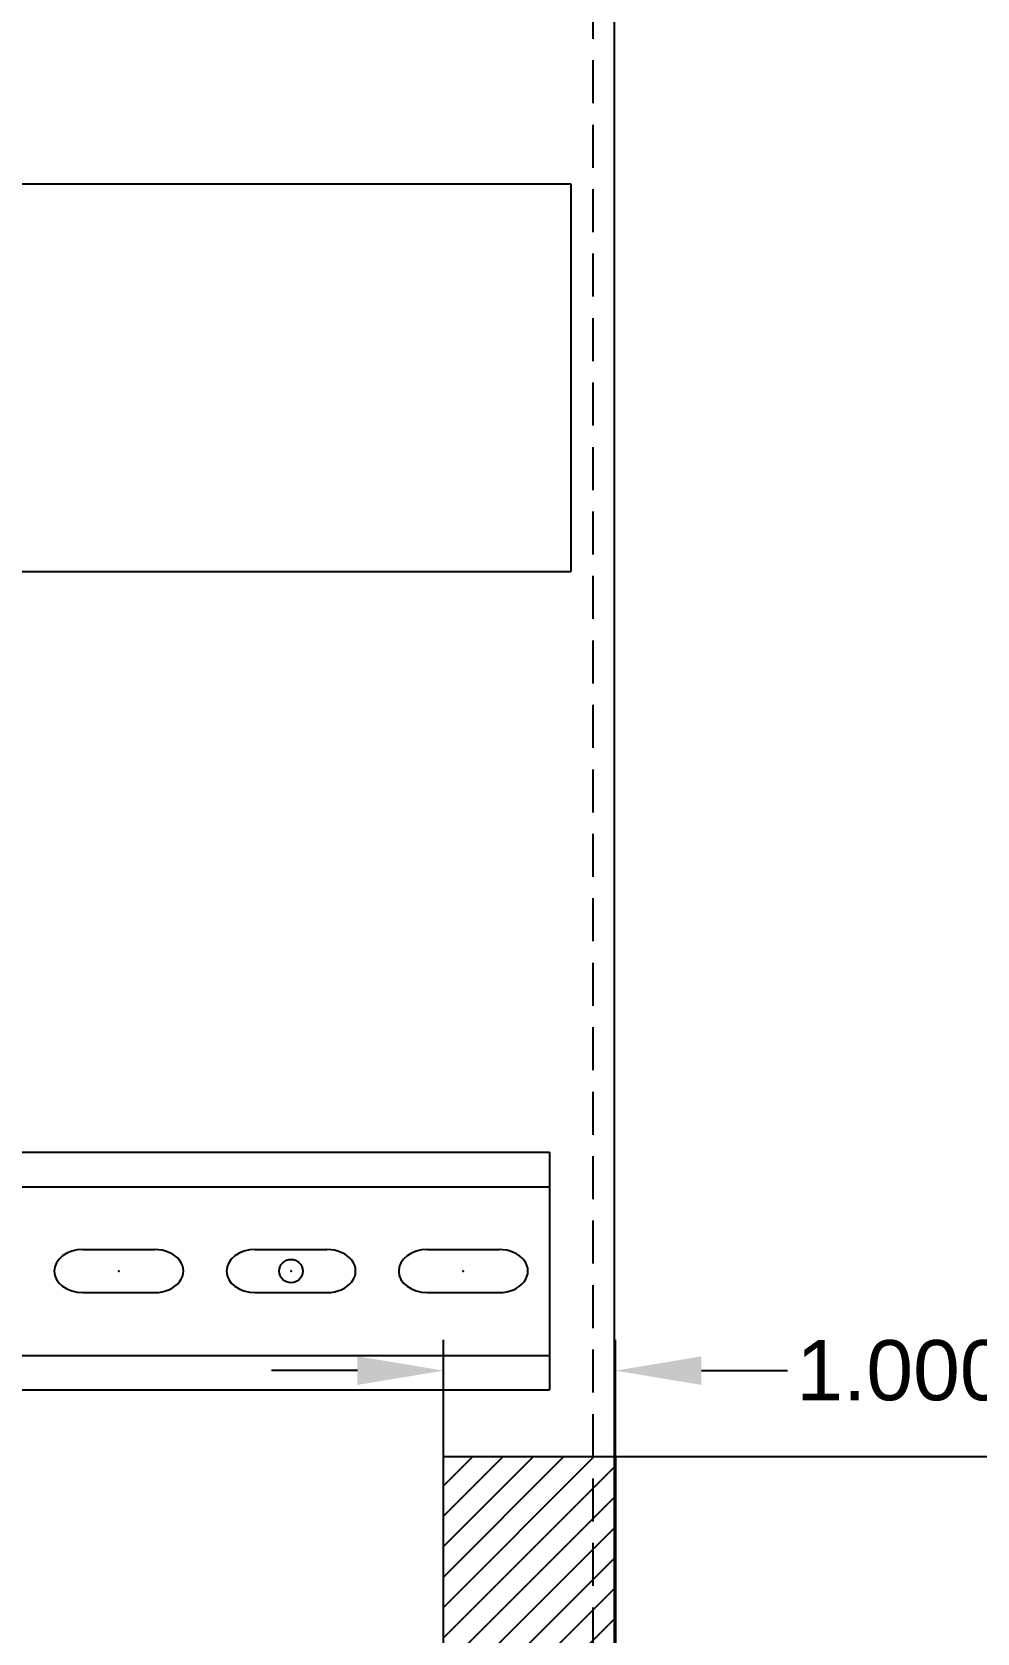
# Model space of a CAD drawing. Header units: inches. Extents: x 0.1 to 89.7, y 0.1 to 57.6.
# Drawn here: x 36.8 to 42.29, y 16.41 to 25.72 of the extents above; entities that cross this region are included whole.
import ezdxf
from ezdxf.enums import TextEntityAlignment as Align

# ---------------------------------------------------------------- set-up
doc = ezdxf.new("R2010")
doc.units = ezdxf.units.IN
doc.header["$MEASUREMENT"] = 0
doc.linetypes.add('HIDDEN', pattern=[0.375, 0.25, -0.125])
doc.linetypes.add('HIDDEN2', pattern=[0.1875, 0.125, -0.0625])
doc.layers.add('DEFAULT_2', color=8, linetype='HIDDEN')
doc.layers.add('PSYMS', color=7, linetype='Continuous')
doc.styles.get("Standard").update_dxf_attribs({"font": 'arial.ttf'})
doc.dimstyles.get("Standard").update_dxf_attribs({"dimtxt": 0.18, "dimasz": 0.18, "dimexe": 0.18, "dimexo": 0.0625, "dimgap": 0.09, "dimtad": 0, "dimtih": 1, "dimtoh": 1, "dimdec": 4, "dimzin": 0, "dimdsep": 46, "dimtxsty": 'Standard', "dimcen": 0.09, "dimadec": 0, "dimazin": 0, "dimtfac": 1, "dimtdec": 4, "dimtofl": 0, "dimtmove": 0, "dimatfit": 3, "dimfxl": 1, "dimtolj": 1, "dimtzin": 0, "dimarcsym": 0})

# ---------------------------------------------------------------- blocks, each defined once
blk = doc.blocks.new('HDIN10C69')
for p, q in [((0, 1.125), (30.25, 1.125)), ((30.25, 1.125), (30.25, -1.125)), ((0, -1.125), (30.25, -1.125))]:
    blk.add_line(p, q)
blk = doc.blocks.new('HDIN10D9A')
for p, q in [((0, 0.69), (30, 0.69)), ((30, 0.69), (30, -0.69)), ((0, 0.49), (30, 0.49)), ((27.2918, 0.125), (27.7082, 0.125)), ((28.2918, 0.125), (28.7082, 0.125)), ((29.2918, 0.125), (29.7082, 0.125)), ((27.2918, -0.125), (27.7082, -0.125)), ((28.2918, -0.125), (28.7082, -0.125)), ((29.2918, -0.125), (29.7082, -0.125)), ((0, -0.49), (30, -0.49)), ((0, -0.69), (30, -0.69))]:
    blk.add_line(p, q)
blk.add_circle((28.5, 0), 0.068)
for centre, start_param, end_param in [((27.2918, 0), -1.570796, 1.570794), ((27.7082, 0), 1.570794, 4.712394), ((28.2918, 0), -1.570796, 1.570794), ((28.7082, 0), 1.570794, 4.712394), ((29.2918, 0), -1.570796, 1.570794), ((29.7082, 0), 1.570794, 4.712394)]:
    blk.add_ellipse(centre, major_axis=(-0.1668, 0), ratio=0.749429, start_param=start_param, end_param=end_param)
for p in [(27.5, 0), (28.5, 0), (29.5, 0)]:
    blk.add_point(p)
at = {"flags": 11}
for p in [(1.5, 0), (14.5, 0), (28.5, 0)]:
    blk.add_attdef('NC', text='', height=0.01, rotation=270, dxfattribs=at).set_placement(p, align=Align.MIDDLE)
blk = doc.blocks.new('*D82')
at = {"color": 0, "lineweight": -2, "transparency": 16777216}
for p, q in [((39.1875, 13.0625), (39.1875, 18.1175)), ((40.1875, 16.375), (40.1875, 18.1175)), ((38.6875, 17.9375), (38.1875, 17.9375)), ((40.6875, 17.9375), (41.1875, 17.9375))]:
    blk.add_line(p, q, dxfattribs=at)
at = {"color": 0, "transparency": 16777216}
for points in [[(38.6875, 18.0208), (38.6875, 17.8542), (39.1875, 17.9375)], [(40.6875, 18.0208), (40.6875, 17.8542), (40.1875, 17.9375)]]:
    blk.add_solid(points, dxfattribs=at)
at = {"layer": 'Defpoints', "color": 0, "transparency": 16777216}
for p in [(39.1875, 17.9375), (40.1875, 16.3125), (39.1875, 13)]:
    blk.add_point(p, dxfattribs=at)
at = {"color": 0, "transparency": 16777216, "insert": (41.9869, 17.9375), "char_height": 0.35, "attachment_point": 5}
blk.add_mtext('\\A1;1.0000', dxfattribs=at)
blk = doc.blocks.new('*D84')
at = {"color": 0, "lineweight": -2, "transparency": 16777216}
for p, q in [((39.25, 17.4375), (43.6175, 17.4375)), ((43.4375, 16.9375), (43.4375, 14.3312)), ((43.4375, 11.1875), (43.4375, 13.7938)), ((40.25, 10.6875), (43.6175, 10.6875))]:
    blk.add_line(p, q, dxfattribs=at)
at = {"color": 0, "transparency": 16777216}
for points in [[(43.3542, 16.9375), (43.5208, 16.9375), (43.4375, 17.4375)], [(43.3542, 11.1875), (43.5208, 11.1875), (43.4375, 10.6875)]]:
    blk.add_solid(points, dxfattribs=at)
at = {"layer": 'Defpoints', "color": 0, "transparency": 16777216}
for p in [(39.1875, 17.4375), (43.4375, 17.4375), (40.1875, 10.6875)]:
    blk.add_point(p, dxfattribs=at)
at = {"color": 0, "transparency": 16777216, "insert": (43.4375, 14.0625), "char_height": 0.35, "attachment_point": 5}
blk.add_mtext('\\A1;6.7500', dxfattribs=at)

msp = doc.modelspace()

# ---------------------------------------------------------------- hatches: boundary and pattern name
h = msp.add_hatch()
h.set_pattern_fill('ANSI31', color=256)
h.paths.add_polyline_path([(39.1875, 17.4375), (40.1875, 17.4375), (40.1875, 12.6875), (39.1875, 12.6875)])
h.paths.add_polyline_path([(42.60476, 13.69937), (44.27526, 13.69937), (44.27526, 14.42062), (42.60476, 14.42062)], flags=9)

# ---------------------------------------------------------------- linework, layer by layer
at = {"color": 3, "linetype": 'Continuous'}
msp.add_line((40.18106, 41.6851), (40.18106, 12.69319), dxfattribs=at)
msp.add_lwpolyline([(39.1875, 17.4375), (40.1875, 17.4375), (40.1875, 12.6875), (39.1875, 12.6875)], close=True)
at = {"layer": 'DEFAULT_2', "color": 8, "linetype": 'HIDDEN'}
msp.add_line((40.05583, 41.6851), (40.05583, 12.69319), dxfattribs=at)

# ---------------------------------------------------------------- block references
at = {"layer": 'PSYMS', "linetype": 'HIDDEN2', "xscale": 1.001880327007336, "yscale": 1.001880327007336, "zscale": 1.001880327007336}
msp.add_blockref('HDIN10C69', (9.6225, 23.71388), dxfattribs=at)
at = {"layer": 'PSYMS', "xscale": 1.001880327007336, "yscale": 1.001880327007336, "zscale": 1.001880327007336}
msp.add_blockref('HDIN10D9A', (9.74773, 18.51662), dxfattribs=at)

# ---------------------------------------------------------------- dimensions: what is measured, and where the dimension line sits
at = {"color": 2}
dim = msp.add_linear_dim(base=(39.1875, 17.9375), p1=(40.1875, 16.3125), p2=(39.1875, 13), dimstyle='Standard', override={"dimtxt": 0.35, "dimasz": 0.5}, dxfattribs=at)
dim.commit()
dim.dimension.update_dxf_attribs({"geometry": '*D82', "text_midpoint": (41.98693, 17.9375), "dimtype": 160})
dim = msp.add_linear_dim(base=(43.4375, 17.4375), p1=(40.1875, 10.6875), p2=(39.1875, 17.4375), angle=90, dimstyle='Standard', override={"dimtxt": 0.35, "dimasz": 0.5}, dxfattribs=at)
dim.commit()
dim.dimension.update_dxf_attribs({"geometry": '*D84', "text_midpoint": (43.4375, 14.0625)})

doc.saveas('drawing.dxf')
